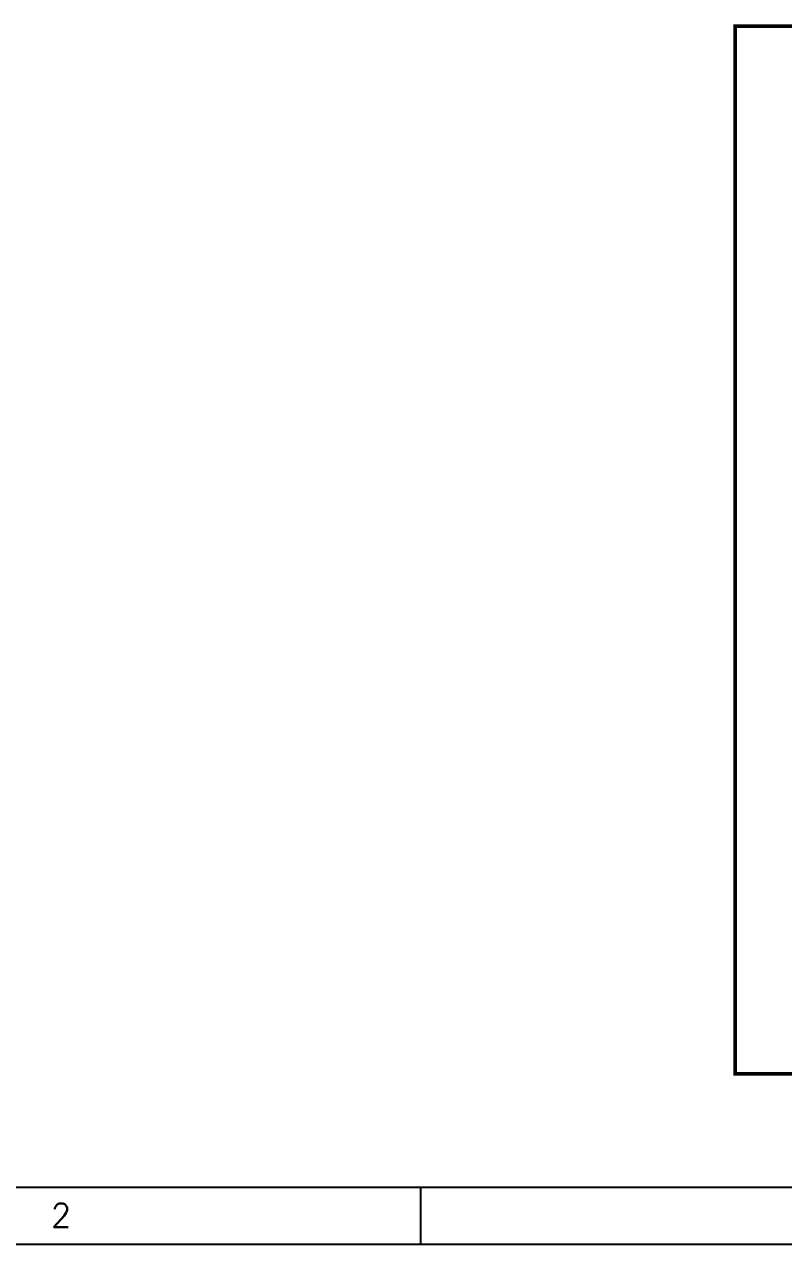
# Model space of a CAD drawing. Extents: x 2982526 to 3135339, y -1389320 to -1338265.
# Drawn here: x 2990127 to 2995342, y -1389320 to -1380936 of the extents above; entities that cross this region are included whole.
import ezdxf
from ezdxf.enums import TextEntityAlignment as Align

# ---------------------------------------------------------------- set-up
doc = ezdxf.new("R2010")
doc.units = 0
doc.header["$MEASUREMENT"] = 0
doc.layers.add('MEP_HVAC_RA_DUCT', color=1, linetype='Continuous', lineweight=9)
doc.layers.add('TITLE', color=7, linetype='Continuous')
doc.styles.add('ROMANS', font='romans.shx')

# ---------------------------------------------------------------- blocks, each defined once
blk = doc.blocks.new('A$C1BA14061')
at = {"layer": 'TITLE'}
blk.add_line((202692, -139174), (1204, -139174), dxfattribs=at)
at = {"layer": 'TITLE', "color": 0}
blk.add_line((33925, -140464), (33925, -139174), dxfattribs=at)
at = {"layer": 'TITLE', "color": 7}
blk.add_line((203982, -140464), (0, -140464), dxfattribs=at)
at = {"layer": 'TITLE', "color": 0, "style": 'ROMANS', "width": 1}
blk.add_text('2', height=535, dxfattribs=at).set_placement((25785, -139799), align=Align.MIDDLE)

msp = doc.modelspace()

# ---------------------------------------------------------------- linework, layer by layer
at = {"layer": 'MEP_HVAC_RA_DUCT', "color": 8, "lineweight": 0, "const_width": 25}
msp.add_lwpolyline([(2995009.2, -1380948.6), (3010739.7, -1380948.6), (3010739.7, -1388147), (2995009.2, -1388147)], close=True, dxfattribs=at)

# ---------------------------------------------------------------- block references
at = {"layer": 'TITLE', "lineweight": 0, "xscale": 0.3035552556082519, "yscale": 0.3035553943041123, "zscale": 0.3035553665695551}
msp.add_blockref('A$C1BA14061', (2982551.7, -1346682), dxfattribs=at)

doc.saveas('drawing.dxf')
